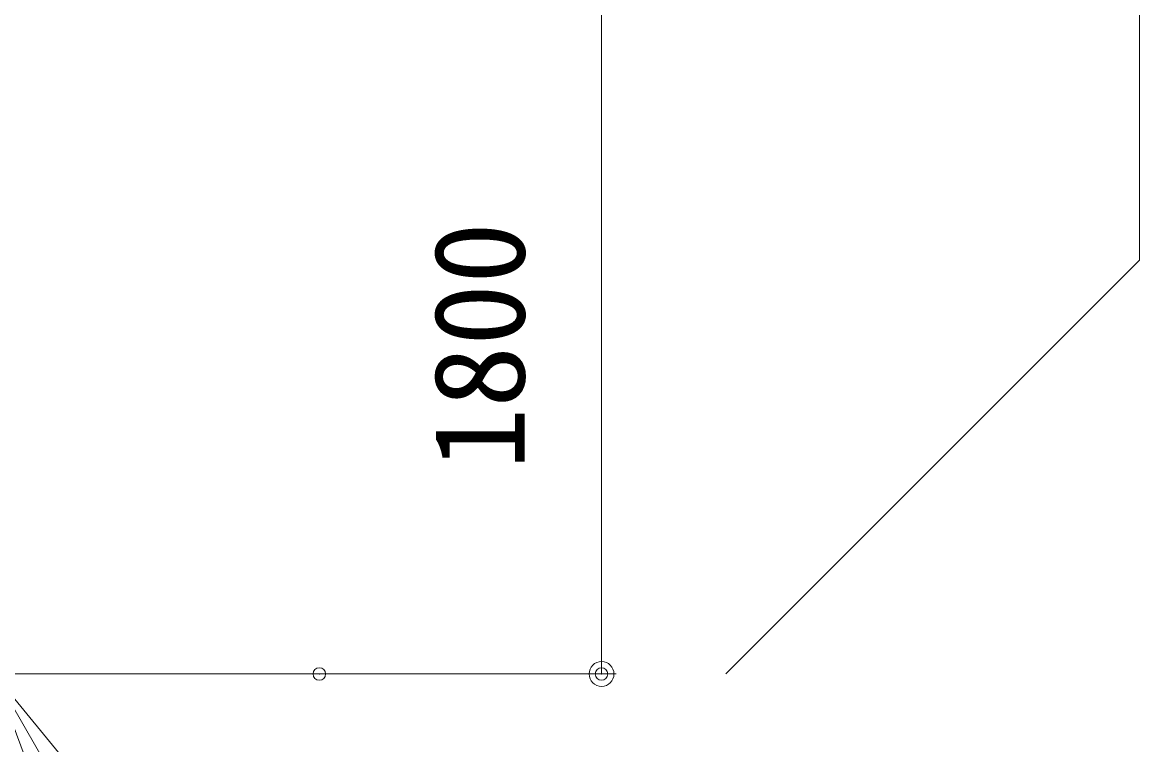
# Model space of a CAD drawing. Units: millimetres at full size, sheet at 1:20; details may follow other scales. Extents: x 10 to 16810, y -4 to 11884.
# Drawn here: x 13982 to 14882, y 2179 to 2761 of the extents above; entities that cross this region are included whole.
import ezdxf
from ezdxf.enums import TextEntityAlignment as Align

# ---------------------------------------------------------------- set-up
doc = ezdxf.new("R2010")
doc.units = ezdxf.units.MM
doc.header["$LTSCALE"] = 20
doc.header["$PDMODE"] = 32
doc.header["$PDSIZE"] = 10
doc.linetypes.add('USER3', pattern=[63.5, 31.75, -6.35, 6.35, -6.35, 6.35, -6.35])
doc.layers.add('LY_5', color=2, linetype='Continuous', lineweight=18)
doc.layers.add('LY_6', color=7, linetype='Continuous', lineweight=0)
doc.styles.add('ＭＳ ゴシック', font='')
doc.styles.get('ＭＳ ゴシック').set_extended_font_data('MS Gothic')

# ---------------------------------------------------------------- blocks, each defined once
blk = doc.blocks.new('-012-_DOTBLANK')
at = {"color": 7, "linetype": 'Continuous', "lineweight": 0}
blk.add_line((-0.5, 0), (-1, 0), dxfattribs=at)
blk.add_circle((0, 0), 0.5, dxfattribs=at)
blk = doc.blocks.new('-003-_U3')
at = {"color": 7, "linetype": 'Continuous', "lineweight": 0}
for p, q in [((-1, 0.1667), (0, 0)), ((0, 0), (-1, 0)), ((-1, -0.1667), (0, 0))]:
    blk.add_line(p, q, dxfattribs=at)

msp = doc.modelspace()

# ---------------------------------------------------------------- linework, layer by layer
at = {"layer": 'LY_5', "color": 7, "linetype": 'USER3', "lineweight": 0}
for p, q in [((14881.85, 2569.5), (14881.85, 3692.28)), ((14881.85, 2569.5), (14548.51, 2236.17)), ((13825.37, 2236.17), (14548.51, 2236.17))]:
    msp.add_line(p, q, dxfattribs=at)
at = {"layer": 'LY_6'}
msp.add_line((14448.51, 2836.17), (14448.51, 2236.17), dxfattribs=at)
for p in [(14221.25, 2236.17), (14448.51, 2236.17)]:
    msp.add_point(p, dxfattribs=at)

# ---------------------------------------------------------------- block references
for name, p, xscale, yscale, rotation in [('-012-_DOTBLANK', (14448.51, 2236.17), 20, 20, 270), ('-003-_U3', (13959.26, 2236.17), 120, 120, 120)]:
    msp.add_blockref(name, p, dxfattribs=dict(at, xscale=xscale, yscale=yscale, rotation=rotation))

# ---------------------------------------------------------------- texts
at = {"layer": 'LY_6', "style": 'ＭＳ ゴシック'}
msp.add_text('1800', height=73.31, rotation=90, dxfattribs=at).set_placement((14408.51, 2400.72), align=Align.BOTTOM_LEFT)

doc.saveas('drawing.dxf')
